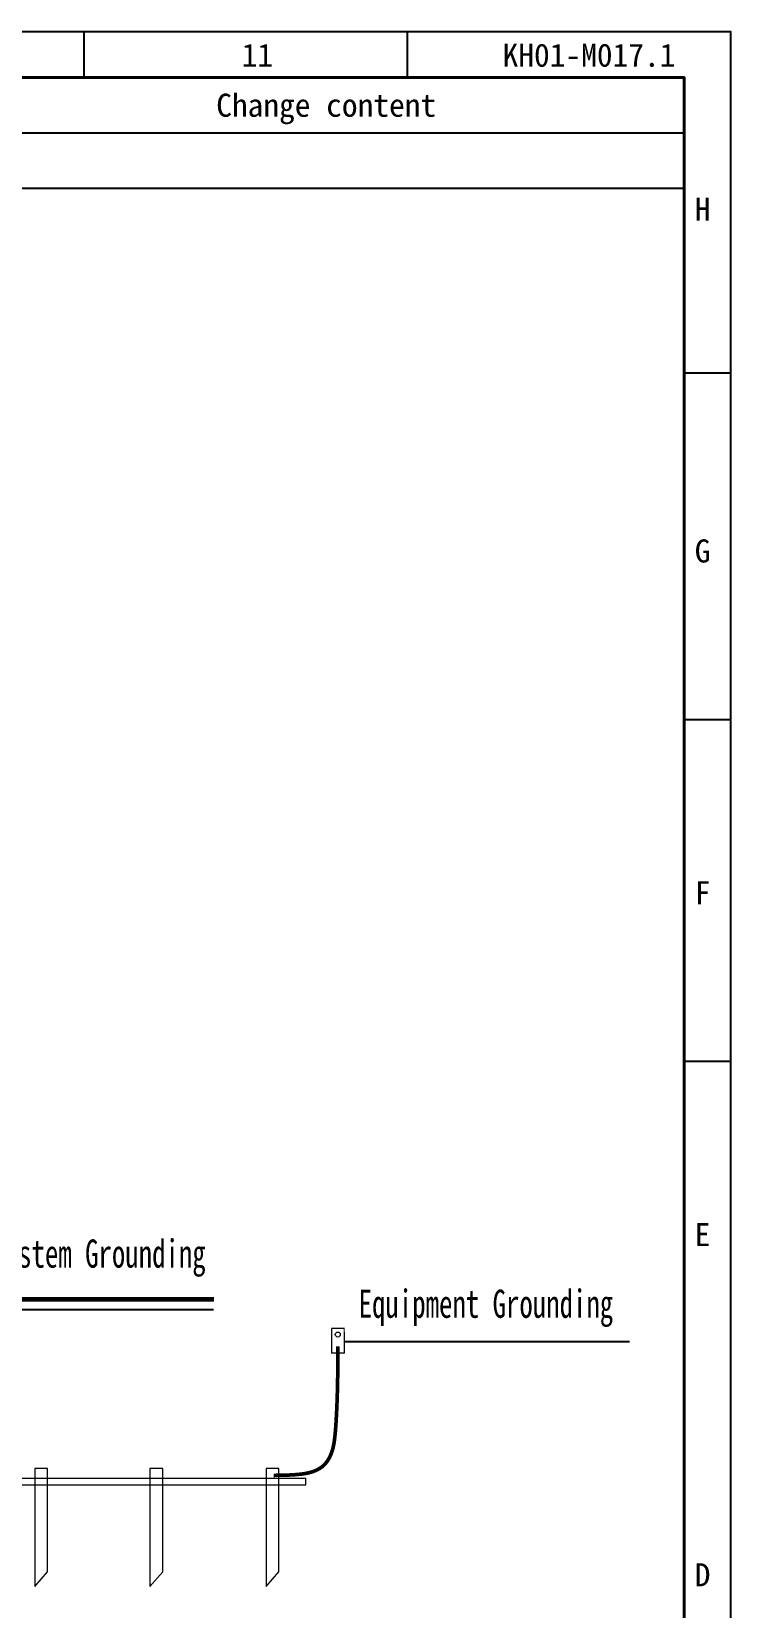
# Model space of a CAD drawing. Header units: millimetres. Extents: x 0 to 87554, y -20854 to 20404.
# Drawn here: x 52600 to 57569, y -12561 to -1349 of the extents above; entities that cross this region are included whole.
import ezdxf

# ---------------------------------------------------------------- set-up
doc = ezdxf.new("R2010")
doc.units = ezdxf.units.MM
doc.layers.get('0').update_dxf_attribs({"lineweight": 15})
doc.layers.add('FORM', color=7, linetype='Continuous')
doc.layers.add('SYMB', color=7, linetype='Continuous')
doc.styles.add('KEHUA', font='STFANGSO.TTF')
doc.styles.get("Standard").update_dxf_attribs({"font": 'isocp.shx', "width": 0.707, "bigfont": 'hztxt.shx'})
doc.styles.add('汉字', font='simsun.ttc', dxfattribs={"width": 0.7})
doc.dimstyles.new('ISO-25', dxfattribs={"dimscale": 20, "dimtxt": 2.5, "dimasz": 2.5, "dimexe": 1.25, "dimexo": 0.625, "dimtad": 1, "dimtxsty": 'Standard', "dimcen": 2.5, "dimdle": 5, "dimadec": 0, "dimazin": 0, "dimtfac": 1, "dimtmove": 0, "dimatfit": 3, "dimfxl": 1, "dimarcsym": 0})

# ---------------------------------------------------------------- blocks, each defined once
blk = doc.blocks.new('WET5Y56YRFTWEDFWRW536T4TE4RWEFWE')
at = {"layer": 'FORM', "color": 4}
for p, q in [((173607, -36495), (173607, -36823)), ((175905, -36495), (175905, -36823)), ((178204, -38925), (177875, -38925)), ((178204, -41388), (177875, -41388)), ((178204, -43818), (177875, -43818))]:
    blk.add_line(p, q, dxfattribs=at)
at = {"layer": 'FORM', "color": 8}
for p, q in [((177875, -37217), (171308, -37217)), ((177875, -37612), (171308, -37612))]:
    blk.add_line(p, q, dxfattribs=at)
at = {"layer": 'FORM', "color": 6}
blk.add_lwpolyline([(150621, -36495), (178204, -36495), (178204, -56000), (150621, -56000)], close=True, dxfattribs=at)
at = {"layer": 'FORM', "color": 8, "lineweight": 40}
blk.add_lwpolyline([(150949, -55672), (177875, -55672), (177875, -36823), (150949, -36823)], close=True, dxfattribs=at)
at = {"layer": 'FORM', "color": 4, "style": 'KEHUA'}
for s, height, p in [('11', 164.2, (174729, -36745)), ('KH01-M017.1', 164.18, (176584, -36745)), ('H', 164, (177950, -37840)), ('G', 164, (177950, -40270)), ('F', 164, (177950, -42700)), ('E', 164, (177950, -45130)), ('D', 164, (177950, -47549))]:
    blk.add_text(s, height=height, dxfattribs=at).set_placement(p)
at = {"layer": 'FORM', "color": 8, "style": 'KEHUA'}
blk.add_text('Change content', height=164.18, dxfattribs=at).set_placement((174548, -37101))

msp = doc.modelspace()

# ---------------------------------------------------------------- linework, layer by layer
for p, q in [((54732.212, -10569.601), (54732.212, -10745.124)), ((54823.902, -10569.601), (54732.212, -10569.601)), ((54823.902, -10745.124), (54823.902, -10569.601)), ((54823.902, -10745.124), (54732.212, -10745.124)), ((51608.627, -11635.671), (54549.384, -11635.671)), ((52622.499, -11565.692), (52622.499, -12404.51)), ((52714.189, -11565.692), (52622.499, -11565.692)), ((52714.189, -12300.652), (52714.189, -11565.692)), ((53441.599, -11565.692), (53441.599, -12404.51)), ((53533.289, -11565.692), (53441.599, -11565.692)), ((53533.289, -12300.652), (53533.289, -11565.692)), ((54266.811, -11565.692), (54266.811, -12404.51)), ((54358.501, -11565.692), (54266.811, -11565.692)), ((54358.501, -12300.652), (54358.501, -11565.692)), ((54549.384, -11681.171), (54549.384, -11635.671)), ((51608.627, -11681.171), (54549.384, -11681.171)), ((52622.499, -12404.51), (52714.189, -12300.652)), ((53441.599, -12404.51), (53533.289, -12300.652)), ((54266.811, -12404.51), (54358.501, -12300.652))]:
    msp.add_line(p, q)
at = {"const_width": 26}
msp.add_lwpolyline([(54778.057, -10696.855), (54777.734, -10794.666), (54776.814, -10884.279), (54775.371, -10965.92), (54773.481, -11039.814), (54771.217, -11106.189), (54768.653, -11165.269), (54765.865, -11217.281), (54762.927, -11262.45), (54759.896, -11301.09), (54756.764, -11333.854), (54753.507, -11361.484), (54750.099, -11384.722), (54746.516, -11404.309), (54742.733, -11420.986), (54738.725, -11435.496), (54734.467, -11448.578), (54729.937, -11460.856), (54725.115, -11472.483), (54719.984, -11483.494), (54714.527, -11493.921), (54708.727, -11503.8), (54702.567, -11513.164), (54696.03, -11522.049), (54689.098, -11530.488), (54681.733, -11538.514), (54673.811, -11546.155), (54665.186, -11553.435), (54655.711, -11560.382), (54645.242, -11567.02), (54633.633, -11573.375), (54620.737, -11579.472), (54606.409, -11585.339), (54590.304, -11590.975), (54571.283, -11596.285), (54548.007, -11601.147), (54519.136, -11605.44), (54483.333, -11609.044), (54439.258, -11611.838), (54385.573, -11613.7), (54320.939, -11614.51)], dxfattribs=at)
msp.add_circle((54776.91, -10613.383), 17.562)
at = {"layer": 'SYMB'}
msp.add_line((53893.331, -10437.71), (52310.133, -10437.71), dxfattribs=at)
at = {"layer": 'SYMB', "color": 1, "const_width": 33.75}
msp.add_lwpolyline([(53897.259, -10362.71), (52310.133, -10362.71)], dxfattribs=at)

# ---------------------------------------------------------------- texts
at = {"color": 3, "insert": (52314.061, -9937.615), "char_height": 200, "attachment_point": 1, "style": '汉字'}
msp.add_mtext('System Grounding', dxfattribs=at)

# ---------------------------------------------------------------- leaders
msp.add_leader([(54823.902, -10663.937), (56849.981, -10663.937)], dimstyle='ISO-25', override={"dimtad": 0})

# ---------------------------------------------------------------- next in the draw order: texts
at = {"color": 3, "insert": (54925.348, -10294.535), "char_height": 200, "attachment_point": 1, "style": '汉字', "bg_fill": 2}
msp.add_mtext('Equipment Grounding', dxfattribs=at)

# ---------------------------------------------------------------- next in the draw order: block references
at = {"lineweight": -3}
msp.add_blockref('WET5Y56YRFTWEDFWRW536T4TE4RWEFWE', (-120635.312, 35145.742), dxfattribs=at)

doc.saveas('drawing.dxf')
